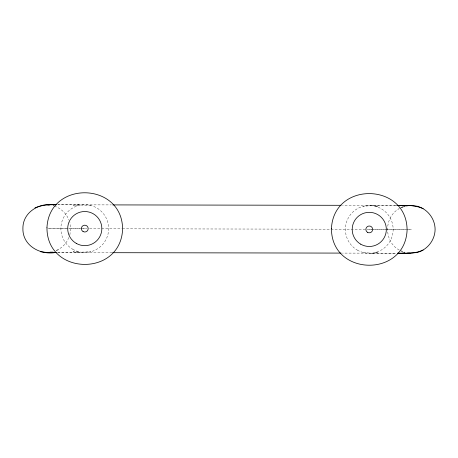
<?xml version="1.0" encoding="UTF-8"?>
<svg xmlns="http://www.w3.org/2000/svg" width="458" height="458" viewBox="0 0 458 458"><rect width="100%" height="100%" fill="white"/><g stroke="black" fill="none" stroke-linecap="round" stroke-linejoin="round"><path stroke-width="0.34" stroke-dasharray="2.29 1.72" d="M69.856 234.931L70.687 228.748L69.897 222.559M68.786 237.484C66.673 243.307 61.887 248.242 56.105 250.452M400.664 207.863L404.506 206.272L402.405 206.277L403.779 206.094M401.179 207.852L405.021 206.26L403.813 206.255M56.151 250.709L59.357 249.392L58.67 249.398M396.262 205.47L372.314 205.499L363.085 206.329M363.085 252.49L372.314 253.291L378.497 252.478L375.451 252.49M91.039 205.533C85.062 206.043 79.2 203.85 73.286 205.516L78.667 205.487M57.748 252.541C68.837 252.931 79.852 252.255 90.879 251.694M398.746 208.659L399.256 208.648C383.701 217.018 383.701 241.669 399.256 250.039L398.746 250.045M53.746 205.596L53.059 205.602L54.05 205.613M83.064 228.605L84.776 228.588M78.513 251.648L73.125 251.677L79.308 252.513M375.451 206.329L378.497 206.318L372.314 205.499M81.839 228.611L68.866 228.634M369.268 229.412L372.314 229.395M79.474 204.72L57.914 204.749M48.033 228.656L68.156 228.634M372.984 229.395L411.204 229.344L406.979 229.326M402.405 252.438L404.506 252.432L400.664 250.841M372.314 253.291L396.262 253.263M395.386 205.402L342.527 205.304M57.834 204.806L111.351 204.903M79.955 228.742L47.787 228.674M81.335 228.748L86.854 228.754M89.613 228.76L121.759 228.817M122.452 228.817L385.459 229.281M386.838 229.281L406.286 229.326M395.386 253.194L342.521 253.097M57.668 252.593L111.895 252.696M403.813 252.415L405.021 252.427L401.179 250.835M54.336 206.14C60.897 208.281 66.559 213.434 68.843 219.995M357.32 250.102A23.896 23.896 0 0 0 393.164 229.412A23.896 23.896 0 0 0 357.32 208.716A23.896 23.896 0 0 0 357.32 250.102M72.753 249.244A23.896 23.896 0 0 0 108.666 228.674A23.896 23.896 0 0 0 72.896 207.858A23.896 23.896 0 0 0 72.753 249.244"/><path stroke-width="0.69" d="M397.401 253.2C404.088 253.308 410.769 253.36 417.387 252.427C427.577 249.633 435.043 239.906 435.1 229.344C435.043 218.781 427.577 209.054 417.387 206.26C410.551 205.27 403.641 205.35 396.731 205.407M55.252 204.8C40.104 202.218 22.654 211.693 22.9 228.582C22.539 245.454 39.92 255.083 55.086 252.587M405.153 205.911C411.278 204.949 417.582 206.3 423.152 208.648M406.561 205.894L409.996 205.442M397.647 253.263C406.229 253.251 415.291 253.784 423.152 250.039M56.597 204.749C49.224 204.634 41.644 204.909 34.917 207.926M47.706 252.57L51.141 252.129M40.533 251.723L47.397 252.553L53.048 252.106M49.773 204.755L47.563 204.76L49.246 204.961M408.588 205.459L397.647 205.47M49.607 252.547L56.431 252.541M112.754 204.909L341.107 205.304M112.594 252.696L341.101 253.091M408.622 253.051L409.996 253.234M407.214 253.074L408.588 253.251M46.962 227.643C46.727 275.464 120.282 277.17 122.589 229.538C122.818 181.717 49.264 180.011 46.962 227.643M331.455 228.462C331.22 276.283 404.78 277.989 407.082 230.357C407.317 182.536 333.762 180.83 331.455 228.462M76.24 243.37A17.066 17.066 0 0 0 101.842 228.588A17.066 17.066 0 0 0 76.24 213.812A17.066 17.066 0 0 0 76.24 243.37M83.07 231.548A3.412 3.412 0 0 0 88.188 228.588A3.412 3.412 0 0 0 83.07 225.634A3.412 3.412 0 0 0 83.07 231.548M360.732 244.188A17.066 17.066 0 0 0 386.34 229.412A17.066 17.066 0 0 0 360.732 214.63A17.066 17.066 0 0 0 360.732 244.188M367.488 232.321A3.412 3.412 0 0 0 372.68 229.498A3.412 3.412 0 0 0 367.642 226.412A3.412 3.412 0 0 0 367.488 232.321"/></g></svg>
